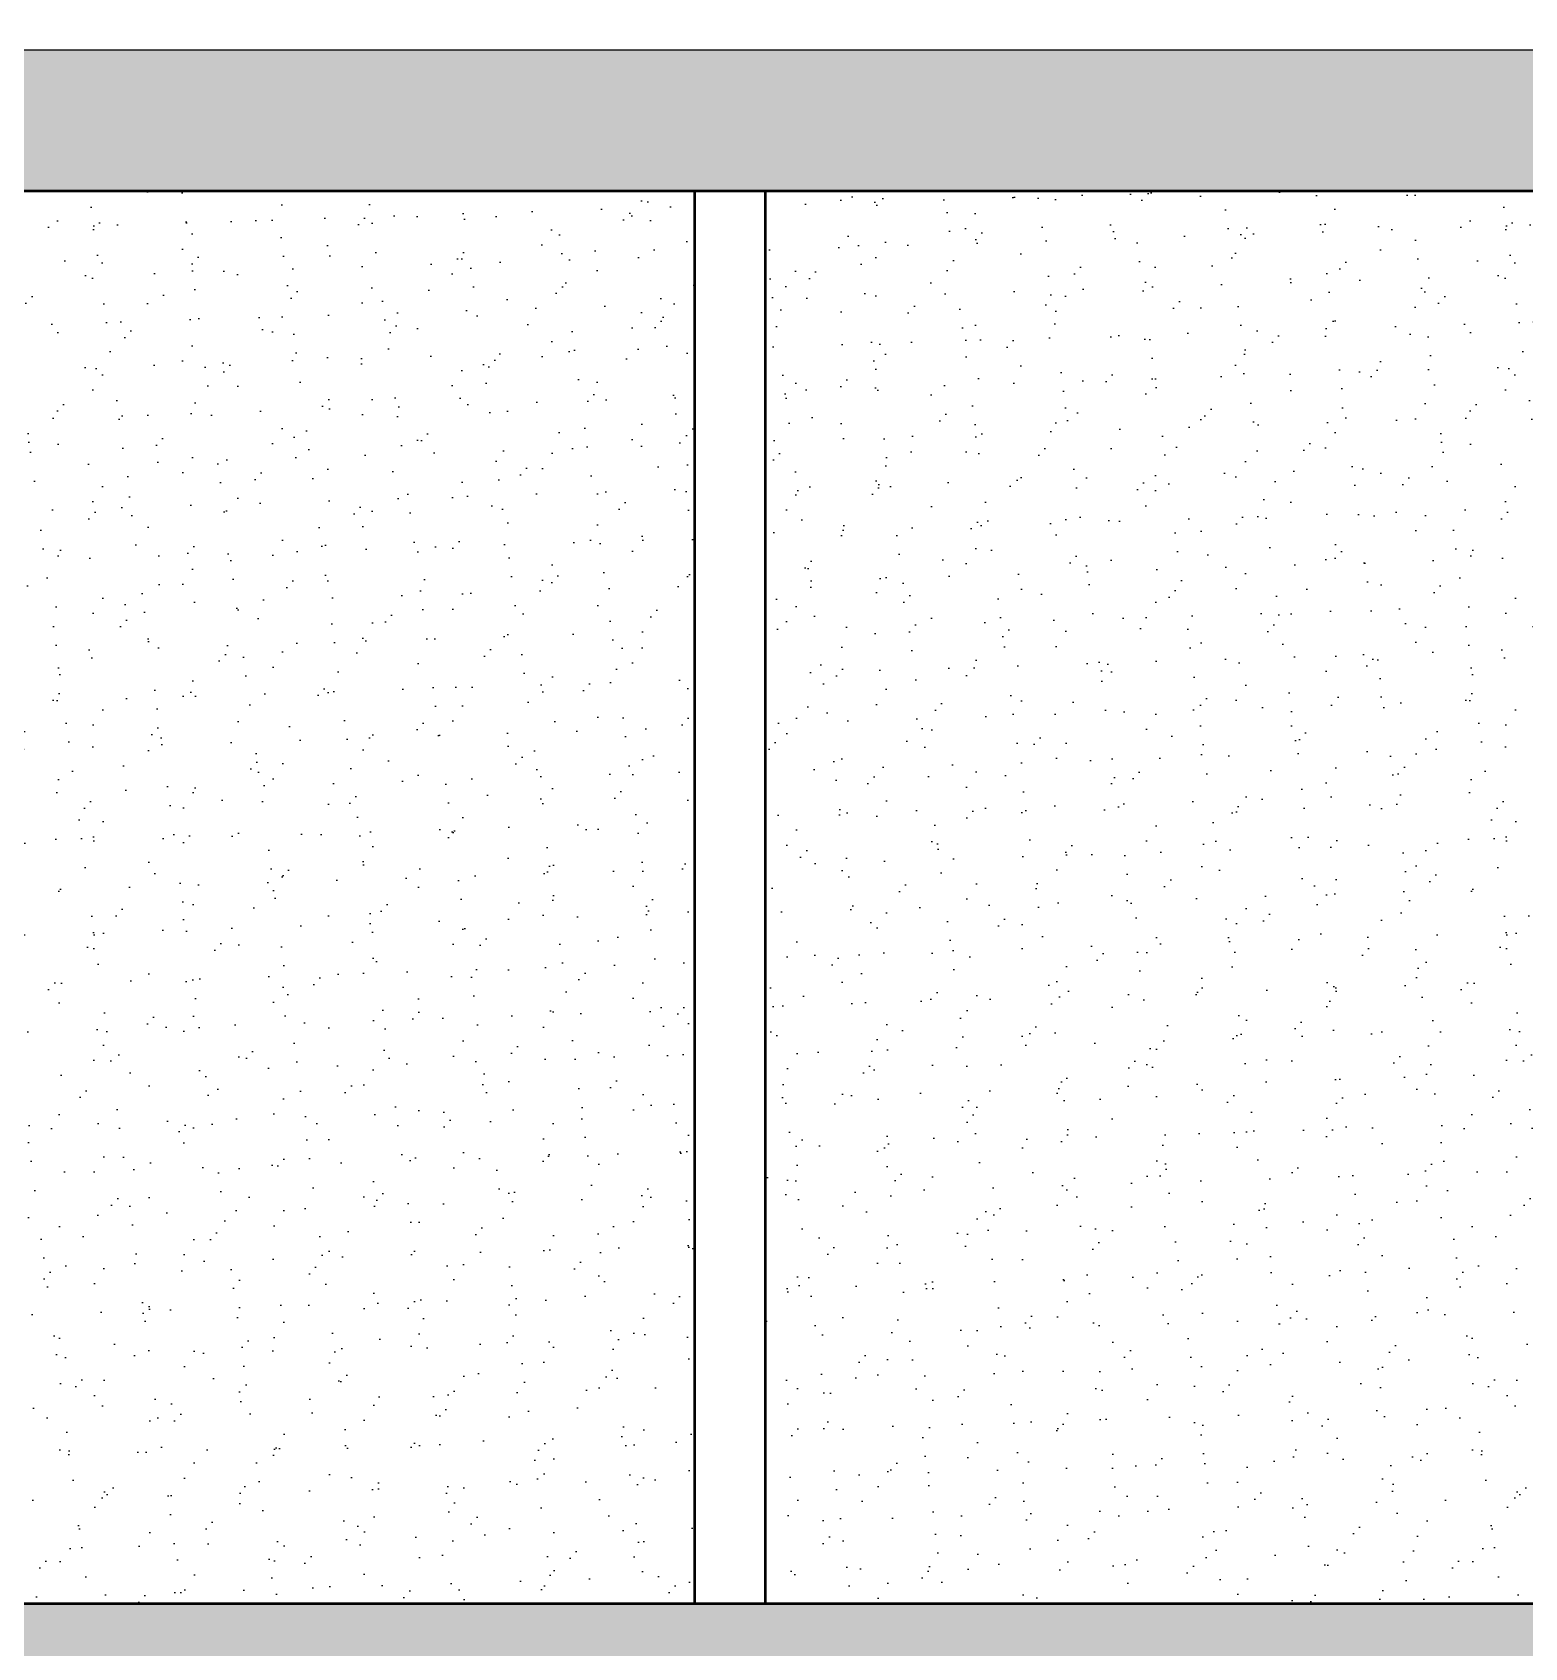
# Model space of a CAD drawing. Header units: millimetres. Extents: x 14753 to 45183, y 5640 to 19518.
# Drawn here: x 41337.2 to 41384.8, y 18239.8 to 18291.2 of the extents above; entities that cross this region are included whole.
import ezdxf

# ---------------------------------------------------------------- set-up
doc = ezdxf.new("R2010")
doc.units = ezdxf.units.MM
doc.linetypes.add('DASHDOT2', pattern=[0.5, 0.25, -0.125, 0, -0.125])
doc.linetypes.add('HIDDEN', pattern=[0.375, 0.25, -0.125])
for name, color, linetype in [('5', 5, 'HIDDEN'), ('SIVA', 8, 'Continuous'), ('tarama', 253, 'Continuous')]:
    doc.layers.add(name, color=color, linetype=linetype)
doc.layers.add('Duvar', color=1, linetype='Continuous', lineweight=50)

# ---------------------------------------------------------------- blocks, each defined once
blk = doc.blocks.new('A$C1A495F32')
at = {"layer": 'tarama', "ltscale": 10}
h = blk.add_hatch(dxfattribs=at)
h.set_pattern_fill('DOTS', color=256, scale=0.01, style=0)
h.set_pattern_definition([(0, (0.008342, 3.45), (0.0079375, 0.015875), [0, -0.015875])])
h.paths.add_polyline_path([(2.05, 3.7), (2.03006, 3.7, -0.414214), (2.025, 3.70506), (2.025, 3.79494, -0.414214), (2.03006, 3.8, 0.414214), (2.025, 3.79494, -0.414214), (2.03006, 3.8), (2.03664, 3.8), (2.05, 3.8), (2.05, 4.05), (0.01202, 4.05, 0.003342), (0.00834, 4), (2, 4), (2, 3.5), (0.00834, 3.5, 0.024196), (0.05, 3.13967), (0.05, 3.45), (2.05, 3.45)])
at = {"layer": 'tarama'}
h = blk.add_hatch(dxfattribs=at)
h.set_pattern_fill('AR-SAND', color=256, scale=0.0005, angle=-90, style=0)
h.set_pattern_definition([(307.5, (1.025, 4), (0.02447066, 0.0008), [0, -0.019304, 0, -0.02159, 0, -0.0206375]), (277.5, (1.025, 4), (0.0358413, -0.0224762), [0, -0.010414, 0, -0.017399, 0, -0.0066675]), (237.5, (1.025, 4.015621), (7.186e-05, -0.0395496), [0, -0.00635, 0, -0.02286, 0, -0.029845]), (227.5, (1.025, 4.01562), (0.0111465, -0.0381778), [0, -0.003175, 0, -0.014986, 0, -0.017145])])
h.paths.add_polyline_path([(1.5, 3.5), (1.5, 4), (1.025, 4), (1.025, 3.5)])
h = blk.add_hatch(dxfattribs=at)
h.set_pattern_fill('AR-SAND', color=256, scale=0.0005, angle=-90, style=0)
h.set_pattern_definition([(307.5, (1.525, 4), (0.02447066, 0.0008), [0, -0.019304, 0, -0.02159, 0, -0.0206375]), (277.5, (1.525, 4), (0.0358413, -0.0224762), [0, -0.010414, 0, -0.017399, 0, -0.0066675]), (237.5, (1.525, 4.015621), (7.186e-05, -0.0395496), [0, -0.00635, 0, -0.02286, 0, -0.029845]), (227.5, (1.525, 4.01562), (0.0111465, -0.0381778), [0, -0.003175, 0, -0.014986, 0, -0.017145])])
h.paths.add_polyline_path([(2, 3.5), (2, 4), (1.525, 4), (1.525, 3.5)])
at = {"layer": 'Duvar', "ltscale": 10}
for p, q in [((2, 4), (0, 4)), ((2, 3.5), (0, 3.5))]:
    blk.add_line(p, q, dxfattribs=at)
at = {"layer": 'Duvar'}
for p, q in [((1.5, 3.5), (1.5, 4)), ((1.525, 3.5), (1.525, 4))]:
    blk.add_line(p, q, dxfattribs=at)
at = {"layer": 'SIVA', "ltscale": 10}
blk.add_lwpolyline([(0.01202, 4.05), (2.05, 4.05), (2.05, 3.8)], dxfattribs=at)
at = {"layer": 'tarama', "linetype": 'DASHDOT2', "ltscale": 50}
blk.add_circle((3.75, 3.75), 3.75, dxfattribs=at)

msp = doc.modelspace()

# ---------------------------------------------------------------- block references
at = {"layer": '5', "color": 8, "linetype": 'ByBlock', "xscale": 90.00000000014552, "yscale": 90.00000000014552, "zscale": 90.00000000014552}
msp.add_blockref('A$C1A495F32', (41223.326, 17926.161, -574.204), dxfattribs=at)

doc.saveas('drawing.dxf')
